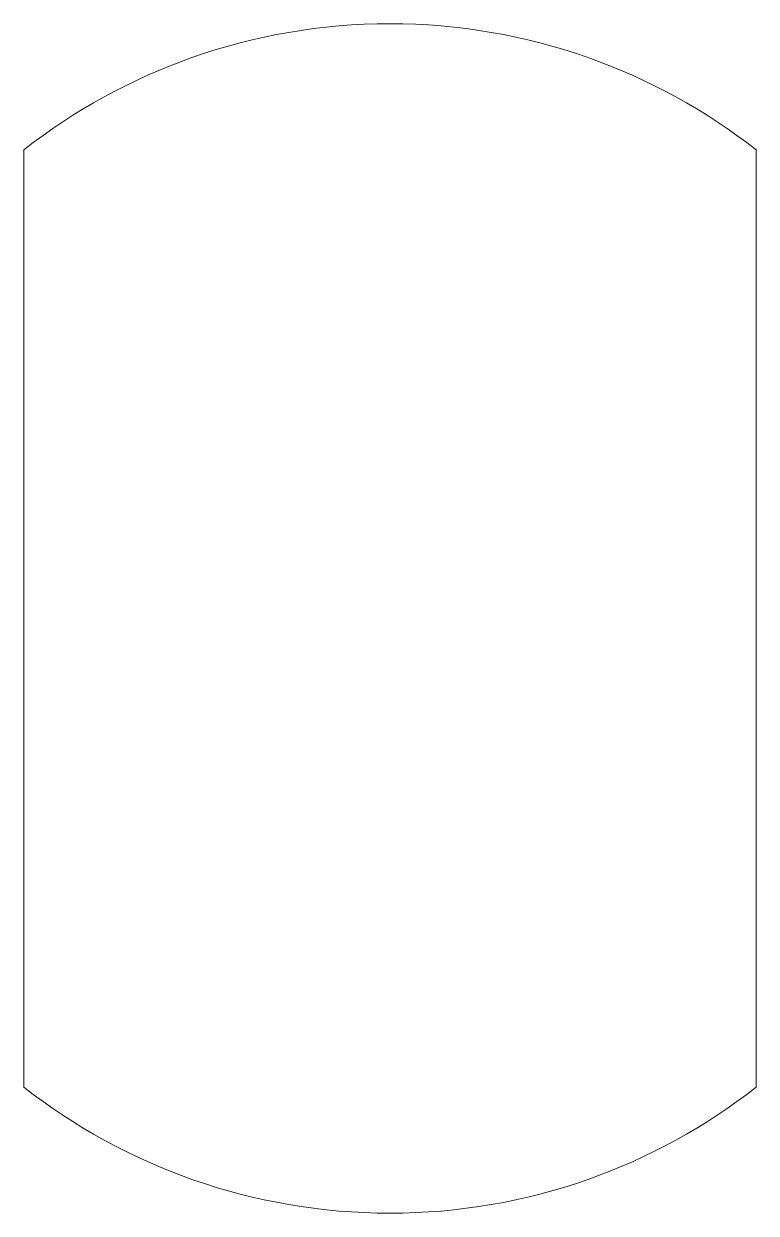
# Model space of a CAD drawing. Header units: millimetres. Extents: x 25.8 to 38.1, y 20.1 to 40.2.
import ezdxf

# ---------------------------------------------------------------- set-up
doc = ezdxf.new("R2010")
doc.units = ezdxf.units.MM
doc.header["$MEASUREMENT"] = 0
doc.layers.add('Layer 1', color=7, linetype='Continuous', lineweight=0)

msp = doc.modelspace()

# ---------------------------------------------------------------- linework, layer by layer
at = {"layer": 'Layer 1', "color": 250, "lineweight": 18, "true_color": 0x231f20}
msp.add_open_spline([(31.936, 40.187), (29.604, 40.187), (27.46, 39.39), (25.755, 38.056), (25.755, 38.056), (25.755, 22.232), (25.755, 22.232), (27.46, 20.899), (29.604, 20.102), (31.936, 20.102), (34.268, 20.102), (36.412, 20.898), (38.117, 22.232), (38.117, 22.232), (38.117, 38.056), (38.117, 38.056), (36.412, 39.39), (34.268, 40.187), (31.936, 40.187)], degree=3, knots=[0, 0, 0, 0, 1, 1, 1, 2, 2, 2, 3, 3, 3, 4, 4, 4, 5, 5, 5, 6, 6, 6, 6], dxfattribs=at)

doc.saveas('drawing.dxf')
